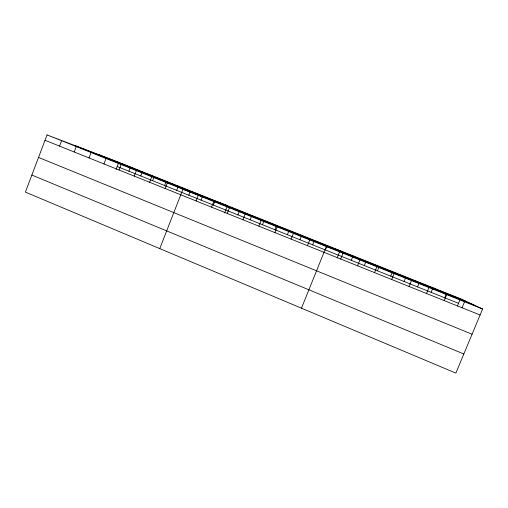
<?xml version="1.0" encoding="UTF-8"?>
<svg xmlns="http://www.w3.org/2000/svg" width="508" height="508" viewBox="0 0 508 508"><rect width="100%" height="100%" fill="white"/><g stroke="black" fill="none" stroke-linecap="round" stroke-linejoin="round"><path stroke-width="0.76" d="M47.047 134.912L25.4 192.126L455.86 373.088L482.6 308.997L460.439 298.698L118.821 162.293L47.047 134.912L482.6 308.997M59.557 146.107L61.601 140.729M74.225 152L76.283 146.596M89.027 157.944L91.103 152.521M103.969 163.944L106.058 158.496M116.103 169.361L118.821 162.293M119.043 170.002L121.152 164.529M128.918 171.215L130.55 166.98M134.258 176.111L136.379 170.618M140.722 175.946L142.088 172.403M149.619 182.277L151.759 176.765M152.61 180.708L153.988 177.159M164.586 185.509L166.243 181.229M165.119 188.506L167.278 182.963M176.644 190.341L178.314 186.049M159.76 248.609L182.944 189.23L227.489 205.683M188.792 195.212L190.195 191.624M196.101 200.946L198.291 195.364M201.028 200.114L202.724 195.796M211.569 207.162L213.779 201.549M213.36 205.054L214.776 201.447M224.619 212.96L227.203 206.413M227.19 213.436L229.413 207.797M237.915 214.897L239.643 210.541M242.951 219.761L245.186 214.109M250.146 219.799L251.879 215.424M258.858 226.155L261.112 220.472M262.465 224.733L264.211 220.345M274.872 229.711L276.625 225.304M274.917 232.601L277.19 226.898M287.369 234.715L289.135 230.302M291.122 239.109L293.414 233.382M299.955 239.763L301.733 235.331M307.486 245.681L309.797 239.928M312.636 244.843L314.42 240.398M301.479 308.191L326.339 246.539L340.087 250.647L337.121 257.988M325.412 249.961L327.209 245.504M340.684 259.017L343.033 253.213M351.244 260.318L353.06 255.829M357.524 265.779L359.893 259.95M364.3 265.551L365.874 261.69M374.523 272.606L376.911 266.757M377.457 270.827L378.778 267.595M390.715 276.136L392.57 271.602M391.693 279.502L394.1 273.621M404.076 281.489L405.676 277.59M409.029 286.461L411.455 280.562M417.532 286.887L419.411 282.315M426.53 293.497L428.974 287.566M431.089 292.316L432.981 287.738M444.754 297.796L446.386 293.853M444.208 300.596L446.678 294.64M457.352 306.127L460.159 299.358M462.064 307.765L464.547 301.784M98.736 154.629L466.515 301.523M74.632 145.434L473.932 304.971M117.202 166.516L458.521 303.314M45.022 140.272L480.092 315.004M38.532 157.429L472.072 334.232M31.858 175.057L463.829 353.981"/></g></svg>
